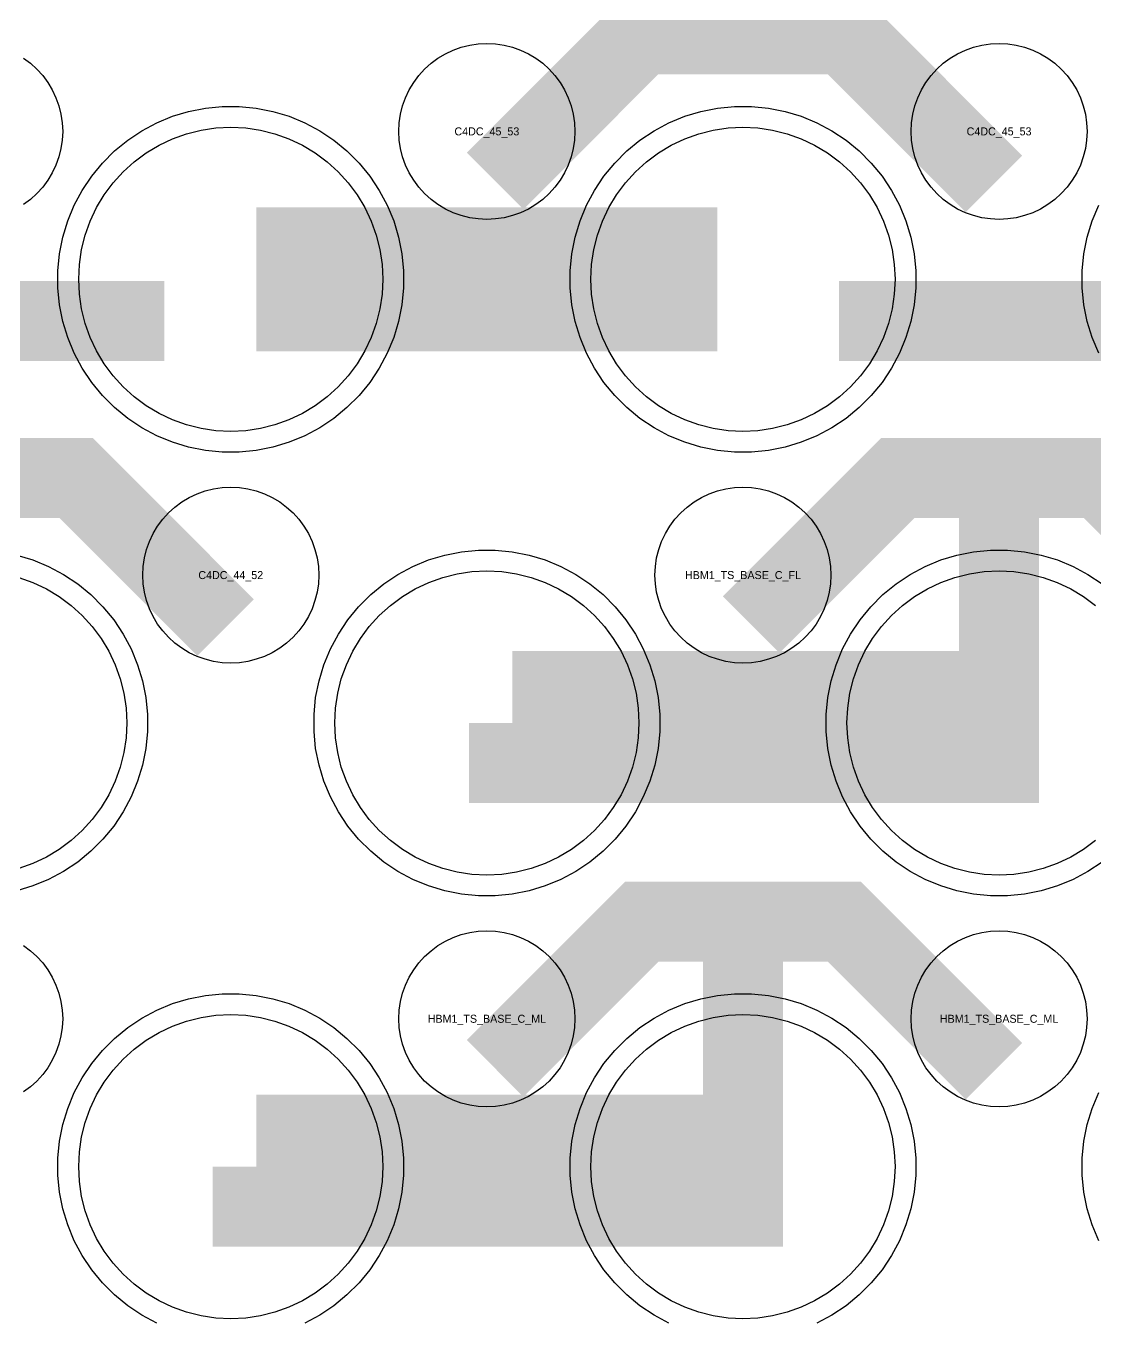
# Model space of a CAD drawing. Extents: x -11880 to 11880, y -14992 to 14992.
# Drawn here: x 4816 to 5150, y -8929.8 to -8525.1 of the extents above; entities that cross this region are included whole.
import ezdxf
from ezdxf.enums import TextEntityAlignment as Align

# ---------------------------------------------------------------- set-up
doc = ezdxf.new("R2010")
doc.units = 0
doc.header["$MEASUREMENT"] = 0
for name, color, linetype in [('GDS_775_DT_237', 138, 'CONTINUOUS'), ('RDL1_FS', 34, 'CONTINUOUS'), ('RDL_BS', 160, 'CONTINUOUS')]:
    doc.layers.add(name, color=color, linetype=linetype)

msp = doc.modelspace()

# ---------------------------------------------------------------- linework, layer by layer
at = {"layer": 'RDL1_FS'}
for points in [[(4880, -8651.689), (4875.343, -8651.46), (4870.732, -8650.776), (4866.209, -8649.644), (4861.819, -8648.072), (4857.605, -8646.08), (4853.605, -8643.682), (4849.86, -8640.904), (4846.406, -8637.774), (4843.276, -8634.32), (4840.498, -8630.575), (4838.1, -8626.575), (4836.108, -8622.361), (4834.536, -8617.971), (4833.404, -8613.448), (4832.72, -8608.837), (4832.491, -8604.18), (4832.72, -8599.523), (4833.404, -8594.912), (4834.536, -8590.389), (4836.108, -8585.999), (4838.1, -8581.785), (4840.498, -8577.785), (4843.276, -8574.04), (4846.406, -8570.586), (4849.86, -8567.456), (4853.605, -8564.678), (4857.605, -8562.28), (4861.819, -8560.288), (4866.209, -8558.716), (4870.732, -8557.584), (4875.343, -8556.9), (4880, -8556.671), (4884.657, -8556.9), (4889.268, -8557.584), (4893.791, -8558.716), (4898.181, -8560.288), (4902.395, -8562.28), (4906.395, -8564.678), (4910.14, -8567.456), (4913.594, -8570.586), (4916.724, -8574.04), (4919.502, -8577.785), (4921.9, -8581.785), (4923.892, -8585.999), (4925.464, -8590.389), (4926.596, -8594.912), (4927.28, -8599.523), (4927.509, -8604.18), (4927.28, -8608.837), (4926.596, -8613.448), (4925.464, -8617.971), (4923.892, -8622.361), (4921.9, -8626.575), (4919.502, -8630.575), (4916.724, -8634.32), (4913.594, -8637.774), (4910.14, -8640.904), (4906.395, -8643.682), (4902.395, -8646.08), (4898.181, -8648.072), (4893.791, -8649.644), (4889.268, -8650.776), (4884.657, -8651.46)], [(5040, -8651.689), (5035.343, -8651.46), (5030.732, -8650.776), (5026.209, -8649.644), (5021.819, -8648.072), (5017.605, -8646.08), (5013.605, -8643.682), (5009.86, -8640.904), (5006.406, -8637.774), (5003.276, -8634.32), (5000.498, -8630.575), (4998.1, -8626.575), (4996.108, -8622.361), (4994.536, -8617.971), (4993.404, -8613.448), (4992.72, -8608.837), (4992.491, -8604.18), (4992.72, -8599.523), (4993.404, -8594.912), (4994.536, -8590.389), (4996.108, -8585.999), (4998.1, -8581.785), (5000.498, -8577.785), (5003.276, -8574.04), (5006.406, -8570.586), (5009.86, -8567.456), (5013.605, -8564.678), (5017.605, -8562.28), (5021.819, -8560.288), (5026.209, -8558.716), (5030.732, -8557.584), (5035.343, -8556.9), (5040, -8556.671), (5044.657, -8556.9), (5049.268, -8557.584), (5053.791, -8558.716), (5058.181, -8560.288), (5062.395, -8562.28), (5066.395, -8564.678), (5070.14, -8567.456), (5073.594, -8570.586), (5076.724, -8574.04), (5079.502, -8577.785), (5081.9, -8581.785), (5083.892, -8585.999), (5085.464, -8590.389), (5086.596, -8594.912), (5087.28, -8599.523), (5087.509, -8604.18), (5087.28, -8608.837), (5086.596, -8613.448), (5085.464, -8617.971), (5083.892, -8622.361), (5081.9, -8626.575), (5079.502, -8630.575), (5076.724, -8634.32), (5073.594, -8637.774), (5070.14, -8640.904), (5066.395, -8643.682), (5062.395, -8646.08), (5058.181, -8648.072), (5053.791, -8649.644), (5049.268, -8650.776), (5044.657, -8651.46)], [(4960, -8790.254), (4955.343, -8790.025), (4950.732, -8789.341), (4946.209, -8788.209), (4941.819, -8786.637), (4937.605, -8784.645), (4933.605, -8782.247), (4929.86, -8779.469), (4926.406, -8776.339), (4923.276, -8772.885), (4920.498, -8769.14), (4918.1, -8765.14), (4916.108, -8760.926), (4914.536, -8756.536), (4913.404, -8752.013), (4912.72, -8747.402), (4912.491, -8742.745), (4912.72, -8738.088), (4913.404, -8733.477), (4914.536, -8728.954), (4916.108, -8724.564), (4918.1, -8720.35), (4920.498, -8716.35), (4923.276, -8712.605), (4926.406, -8709.151), (4929.86, -8706.021), (4933.605, -8703.243), (4937.605, -8700.845), (4941.819, -8698.853), (4946.209, -8697.281), (4950.732, -8696.149), (4955.343, -8695.465), (4960, -8695.236), (4964.657, -8695.465), (4969.268, -8696.149), (4973.791, -8697.281), (4978.181, -8698.853), (4982.395, -8700.845), (4986.395, -8703.243), (4990.14, -8706.021), (4993.594, -8709.151), (4996.724, -8712.605), (4999.502, -8716.35), (5001.9, -8720.35), (5003.892, -8724.564), (5005.464, -8728.954), (5006.596, -8733.477), (5007.28, -8738.088), (5007.509, -8742.745), (5007.28, -8747.402), (5006.596, -8752.013), (5005.464, -8756.536), (5003.892, -8760.926), (5001.9, -8765.14), (4999.502, -8769.14), (4996.724, -8772.885), (4993.594, -8776.339), (4990.14, -8779.469), (4986.395, -8782.247), (4982.395, -8784.645), (4978.181, -8786.637), (4973.791, -8788.209), (4969.268, -8789.341), (4964.657, -8790.025)], [(4880, -8928.819), (4875.343, -8928.59), (4870.732, -8927.906), (4866.209, -8926.774), (4861.819, -8925.202), (4857.605, -8923.21), (4853.605, -8920.812), (4849.86, -8918.034), (4846.406, -8914.904), (4843.276, -8911.45), (4840.498, -8907.705), (4838.1, -8903.705), (4836.108, -8899.491), (4834.536, -8895.101), (4833.404, -8890.578), (4832.72, -8885.967), (4832.491, -8881.31), (4832.72, -8876.653), (4833.404, -8872.042), (4834.536, -8867.519), (4836.108, -8863.129), (4838.1, -8858.915), (4840.498, -8854.915), (4843.276, -8851.17), (4846.406, -8847.716), (4849.86, -8844.586), (4853.605, -8841.808), (4857.605, -8839.41), (4861.819, -8837.418), (4866.209, -8835.846), (4870.732, -8834.714), (4875.343, -8834.03), (4880, -8833.801), (4884.657, -8834.03), (4889.268, -8834.714), (4893.791, -8835.846), (4898.181, -8837.418), (4902.395, -8839.41), (4906.395, -8841.808), (4910.14, -8844.586), (4913.594, -8847.716), (4916.724, -8851.17), (4919.502, -8854.915), (4921.9, -8858.915), (4923.892, -8863.129), (4925.464, -8867.519), (4926.596, -8872.042), (4927.28, -8876.653), (4927.509, -8881.31), (4927.28, -8885.967), (4926.596, -8890.578), (4925.464, -8895.101), (4923.892, -8899.491), (4921.9, -8903.705), (4919.502, -8907.705), (4916.724, -8911.45), (4913.594, -8914.904), (4910.14, -8918.034), (4906.395, -8920.812), (4902.395, -8923.21), (4898.181, -8925.202), (4893.791, -8926.774), (4889.268, -8927.906), (4884.657, -8928.59)], [(5040, -8928.819), (5035.343, -8928.59), (5030.732, -8927.906), (5026.209, -8926.774), (5021.819, -8925.202), (5017.605, -8923.21), (5013.605, -8920.812), (5009.86, -8918.034), (5006.406, -8914.904), (5003.276, -8911.45), (5000.498, -8907.705), (4998.1, -8903.705), (4996.108, -8899.491), (4994.536, -8895.101), (4993.404, -8890.578), (4992.72, -8885.967), (4992.491, -8881.31), (4992.72, -8876.653), (4993.404, -8872.042), (4994.536, -8867.519), (4996.108, -8863.129), (4998.1, -8858.915), (5000.498, -8854.915), (5003.276, -8851.17), (5006.406, -8847.716), (5009.86, -8844.586), (5013.605, -8841.808), (5017.605, -8839.41), (5021.819, -8837.418), (5026.209, -8835.846), (5030.732, -8834.714), (5035.343, -8834.03), (5040, -8833.801), (5044.657, -8834.03), (5049.268, -8834.714), (5053.791, -8835.846), (5058.181, -8837.418), (5062.395, -8839.41), (5066.395, -8841.808), (5070.14, -8844.586), (5073.594, -8847.716), (5076.724, -8851.17), (5079.502, -8854.915), (5081.9, -8858.915), (5083.892, -8863.129), (5085.464, -8867.519), (5086.596, -8872.042), (5087.28, -8876.653), (5087.509, -8881.31), (5087.28, -8885.967), (5086.596, -8890.578), (5085.464, -8895.101), (5083.892, -8899.491), (5081.9, -8903.705), (5079.502, -8907.705), (5076.724, -8911.45), (5073.594, -8914.904), (5070.14, -8918.034), (5066.395, -8920.812), (5062.395, -8923.21), (5058.181, -8925.202), (5053.791, -8926.774), (5049.268, -8927.906), (5044.657, -8928.59)]]:
    msp.add_lwpolyline(points, close=True, dxfattribs=at)
for points in [[(4888.002, -8604.18, 45, 45, 0), (4960.002, -8604.18, 45, 45, 0)], [(4960.002, -8604.18, 45, 45, 0), (5032.002, -8604.18, 45, 45, 0)], [(4968.002, -8742.745, 45, 45, 0), (5040.002, -8742.745, 45, 45, 0)], [(5040.002, -8742.745, 45, 45, 0), (5112.002, -8742.745, 45, 45, 0)], [(4888.002, -8881.31, 45, 45, 0), (4960.002, -8881.31, 45, 45, 0)], [(4960.002, -8881.31, 45, 45, 0), (5032.002, -8881.31, 45, 45, 0)]]:
    msp.add_lwpolyline(points, format="xyseb", dxfattribs=at)
for points in [[(4813.791, -8697.281), (4818.181, -8698.853), (4822.395, -8700.845), (4826.395, -8703.243), (4830.14, -8706.021), (4833.594, -8709.151), (4836.724, -8712.605), (4839.502, -8716.35), (4841.9, -8720.35), (4843.892, -8724.564), (4845.464, -8728.954), (4846.596, -8733.477), (4847.28, -8738.088), (4847.509, -8742.745), (4847.28, -8747.402), (4846.596, -8752.013), (4845.464, -8756.536), (4843.892, -8760.926), (4841.9, -8765.14), (4839.502, -8769.14), (4836.724, -8772.885), (4833.594, -8776.339), (4830.14, -8779.469), (4826.395, -8782.247), (4822.395, -8784.645), (4818.181, -8786.637), (4813.791, -8788.209)], [(5150.14, -8779.469), (5146.395, -8782.247), (5142.395, -8784.645), (5138.181, -8786.637), (5133.791, -8788.209), (5129.268, -8789.341), (5124.657, -8790.025), (5120, -8790.254), (5115.343, -8790.025), (5110.732, -8789.341), (5106.209, -8788.209), (5101.819, -8786.637), (5097.605, -8784.645), (5093.605, -8782.247), (5089.86, -8779.469), (5086.406, -8776.339), (5083.276, -8772.885), (5080.498, -8769.14), (5078.1, -8765.14), (5076.108, -8760.926), (5074.536, -8756.536), (5073.404, -8752.013), (5072.72, -8747.402), (5072.491, -8742.745), (5072.72, -8738.088), (5073.404, -8733.477), (5074.536, -8728.954), (5076.108, -8724.564), (5078.1, -8720.35), (5080.498, -8716.35), (5083.276, -8712.605), (5086.406, -8709.151), (5089.86, -8706.021), (5093.605, -8703.243), (5097.605, -8700.845), (5101.819, -8698.853), (5106.209, -8697.281), (5110.732, -8696.149), (5115.343, -8695.465), (5120, -8695.236), (5124.657, -8695.465), (5129.268, -8696.149), (5133.791, -8697.281), (5138.181, -8698.853), (5142.395, -8700.845), (5146.395, -8703.243), (5150.14, -8706.021)]]:
    msp.add_lwpolyline(points, dxfattribs=at)
at = {"layer": 'RDL_BS'}
for points in [[(4962.562, -8573.494, 25, 25, 0), (5008.377, -8527.679, 25, 25, 0), (5041.93, -8527.679, 25, 25, 0)], [(5118.401, -8574.393, 25, 25, 0), (5071.687, -8527.679, 25, 25, 0), (5041.929, -8527.679, 25, 25, 0)], [(4750.016, -8617.193, 25, 25, 0), (4859.281, -8617.193, 25, 25, 0)], [(5070.016, -8617.193, 25, 25, 0), (5179.281, -8617.193, 25, 25, 0)], [(5120, -8767.745, 25, 25, 0), (5120, -8653.744, 25, 25, 0)], [(4878.401, -8712.958, 25, 25, 0), (4831.687, -8666.244, 25, 25, 0), (4801.929, -8666.244, 25, 25, 0)], [(5042.562, -8712.059, 25, 25, 0), (5088.377, -8666.244, 25, 25, 0), (5121.93, -8666.244, 25, 25, 0)], [(5198.401, -8712.958, 25, 25, 0), (5151.687, -8666.244, 25, 25, 0), (5121.929, -8666.244, 25, 25, 0)], [(4954.397, -8755.245, 25, 25, 0), (5132.5, -8755.245, 25, 25, 0)], [(5040, -8906.31, 25, 25, 0), (5040, -8792.309, 25, 25, 0)], [(4962.562, -8850.624, 25, 25, 0), (5008.377, -8804.809, 25, 25, 0), (5041.93, -8804.809, 25, 25, 0)], [(5118.401, -8851.523, 25, 25, 0), (5071.687, -8804.809, 25, 25, 0), (5041.929, -8804.809, 25, 25, 0)], [(4874.397, -8893.81, 25, 25, 0), (5052.5, -8893.81, 25, 25, 0)]]:
    msp.add_lwpolyline(points, format="xyseb", dxfattribs=at)
for points in [[(4960, -8585.486), (4957.307, -8585.354), (4954.635, -8584.958), (4952.016, -8584.301), (4949.481, -8583.394), (4947.044, -8582.242), (4944.72, -8580.849), (4942.557, -8579.246), (4940.558, -8577.434), (4938.746, -8575.435), (4937.143, -8573.272), (4935.75, -8570.948), (4934.598, -8568.511), (4933.691, -8565.976), (4933.034, -8563.357), (4932.638, -8560.685), (4932.506, -8557.992), (4932.638, -8555.299), (4933.034, -8552.627), (4933.691, -8550.008), (4934.598, -8547.473), (4935.75, -8545.036), (4937.143, -8542.712), (4938.746, -8540.549), (4940.558, -8538.55), (4942.557, -8536.738), (4944.72, -8535.135), (4947.044, -8533.742), (4949.481, -8532.59), (4952.016, -8531.683), (4954.635, -8531.026), (4957.307, -8530.63), (4960, -8530.498), (4962.693, -8530.63), (4965.365, -8531.026), (4967.984, -8531.683), (4970.519, -8532.59), (4972.956, -8533.742), (4975.28, -8535.135), (4977.443, -8536.738), (4979.442, -8538.55), (4981.254, -8540.549), (4982.857, -8542.712), (4984.25, -8545.036), (4985.402, -8547.473), (4986.309, -8550.008), (4986.966, -8552.627), (4987.362, -8555.299), (4987.494, -8557.992), (4987.362, -8560.685), (4986.966, -8563.357), (4986.309, -8565.976), (4985.402, -8568.511), (4984.25, -8570.948), (4982.857, -8573.272), (4981.254, -8575.435), (4979.442, -8577.434), (4977.443, -8579.246), (4975.28, -8580.849), (4972.956, -8582.242), (4970.519, -8583.394), (4967.984, -8584.301), (4965.365, -8584.958), (4962.693, -8585.354)], [(5120, -8585.486), (5117.307, -8585.354), (5114.635, -8584.958), (5112.016, -8584.301), (5109.481, -8583.394), (5107.044, -8582.242), (5104.72, -8580.849), (5102.557, -8579.246), (5100.558, -8577.434), (5098.746, -8575.435), (5097.143, -8573.272), (5095.75, -8570.948), (5094.598, -8568.511), (5093.691, -8565.976), (5093.034, -8563.357), (5092.638, -8560.685), (5092.506, -8557.992), (5092.638, -8555.299), (5093.034, -8552.627), (5093.691, -8550.008), (5094.598, -8547.473), (5095.75, -8545.036), (5097.143, -8542.712), (5098.746, -8540.549), (5100.558, -8538.55), (5102.557, -8536.738), (5104.72, -8535.135), (5107.044, -8533.742), (5109.481, -8532.59), (5112.016, -8531.683), (5114.635, -8531.026), (5117.307, -8530.63), (5120, -8530.498), (5122.693, -8530.63), (5125.365, -8531.026), (5127.984, -8531.683), (5130.519, -8532.59), (5132.956, -8533.742), (5135.28, -8535.135), (5137.443, -8536.738), (5139.442, -8538.55), (5141.254, -8540.549), (5142.857, -8542.712), (5144.25, -8545.036), (5145.402, -8547.473), (5146.309, -8550.008), (5146.966, -8552.627), (5147.362, -8555.299), (5147.494, -8557.992), (5147.362, -8560.685), (5146.966, -8563.357), (5146.309, -8565.976), (5145.402, -8568.511), (5144.25, -8570.948), (5142.857, -8573.272), (5141.254, -8575.435), (5139.442, -8577.434), (5137.443, -8579.246), (5135.28, -8580.849), (5132.956, -8582.242), (5130.519, -8583.394), (5127.984, -8584.301), (5125.365, -8584.958), (5122.693, -8585.354)], [(4877.356, -8658.18), (4872.062, -8657.663), (4866.835, -8656.617), (4861.795, -8655.086), (4856.885, -8653.055), (4852.223, -8650.563), (4847.809, -8647.616), (4843.708, -8644.254), (4839.926, -8640.472), (4836.564, -8636.371), (4833.617, -8631.957), (4831.125, -8627.295), (4829.094, -8622.385), (4827.563, -8617.345), (4826.517, -8612.118), (4826, -8606.824), (4826, -8601.536), (4826.517, -8596.242), (4827.563, -8591.015), (4829.094, -8585.975), (4831.125, -8581.065), (4833.617, -8576.403), (4836.564, -8571.989), (4839.926, -8567.888), (4843.708, -8564.106), (4847.809, -8560.744), (4852.223, -8557.797), (4856.885, -8555.305), (4861.795, -8553.274), (4866.835, -8551.743), (4872.062, -8550.697), (4877.356, -8550.18), (4882.644, -8550.18), (4887.938, -8550.697), (4893.165, -8551.743), (4898.205, -8553.274), (4903.115, -8555.305), (4907.777, -8557.797), (4912.191, -8560.744), (4916.292, -8564.106), (4920.074, -8567.888), (4923.436, -8571.989), (4926.383, -8576.403), (4928.875, -8581.065), (4930.906, -8585.975), (4932.437, -8591.015), (4933.483, -8596.242), (4934, -8601.536), (4934, -8606.824), (4933.483, -8612.118), (4932.437, -8617.345), (4930.906, -8622.385), (4928.875, -8627.295), (4926.383, -8631.957), (4923.436, -8636.371), (4920.074, -8640.472), (4916.292, -8644.254), (4912.191, -8647.616), (4907.777, -8650.563), (4903.115, -8653.055), (4898.205, -8655.086), (4893.165, -8656.617), (4887.938, -8657.663), (4882.644, -8658.18)], [(5037.356, -8658.18), (5032.062, -8657.663), (5026.835, -8656.617), (5021.795, -8655.086), (5016.885, -8653.055), (5012.223, -8650.563), (5007.809, -8647.616), (5003.708, -8644.254), (4999.926, -8640.472), (4996.564, -8636.371), (4993.617, -8631.957), (4991.125, -8627.295), (4989.094, -8622.385), (4987.563, -8617.345), (4986.517, -8612.118), (4986, -8606.824), (4986, -8601.536), (4986.517, -8596.242), (4987.563, -8591.015), (4989.094, -8585.975), (4991.125, -8581.065), (4993.617, -8576.403), (4996.564, -8571.989), (4999.926, -8567.888), (5003.708, -8564.106), (5007.809, -8560.744), (5012.223, -8557.797), (5016.885, -8555.305), (5021.795, -8553.274), (5026.835, -8551.743), (5032.062, -8550.697), (5037.356, -8550.18), (5042.644, -8550.18), (5047.938, -8550.697), (5053.165, -8551.743), (5058.205, -8553.274), (5063.115, -8555.305), (5067.777, -8557.797), (5072.191, -8560.744), (5076.292, -8564.106), (5080.074, -8567.888), (5083.436, -8571.989), (5086.383, -8576.403), (5088.875, -8581.065), (5090.906, -8585.975), (5092.437, -8591.015), (5093.483, -8596.242), (5094, -8601.536), (5094, -8606.824), (5093.483, -8612.118), (5092.437, -8617.345), (5090.906, -8622.385), (5088.875, -8627.295), (5086.383, -8631.957), (5083.436, -8636.371), (5080.074, -8640.472), (5076.292, -8644.254), (5072.191, -8647.616), (5067.777, -8650.563), (5063.115, -8653.055), (5058.205, -8655.086), (5053.165, -8656.617), (5047.938, -8657.663), (5042.644, -8658.18)], [(4880, -8724.051), (4877.307, -8723.919), (4874.635, -8723.523), (4872.016, -8722.866), (4869.481, -8721.959), (4867.044, -8720.807), (4864.72, -8719.414), (4862.557, -8717.811), (4860.558, -8715.999), (4858.746, -8714), (4857.143, -8711.837), (4855.75, -8709.513), (4854.598, -8707.076), (4853.691, -8704.541), (4853.034, -8701.922), (4852.638, -8699.25), (4852.506, -8696.557), (4852.638, -8693.864), (4853.034, -8691.192), (4853.691, -8688.573), (4854.598, -8686.038), (4855.75, -8683.601), (4857.143, -8681.277), (4858.746, -8679.114), (4860.558, -8677.115), (4862.557, -8675.303), (4864.72, -8673.7), (4867.044, -8672.307), (4869.481, -8671.155), (4872.016, -8670.248), (4874.635, -8669.591), (4877.307, -8669.195), (4880, -8669.063), (4882.693, -8669.195), (4885.365, -8669.591), (4887.984, -8670.248), (4890.519, -8671.155), (4892.956, -8672.307), (4895.28, -8673.7), (4897.443, -8675.303), (4899.442, -8677.115), (4901.254, -8679.114), (4902.857, -8681.277), (4904.25, -8683.601), (4905.402, -8686.038), (4906.309, -8688.573), (4906.966, -8691.192), (4907.362, -8693.864), (4907.494, -8696.557), (4907.362, -8699.25), (4906.966, -8701.922), (4906.309, -8704.541), (4905.402, -8707.076), (4904.25, -8709.513), (4902.857, -8711.837), (4901.254, -8714), (4899.442, -8715.999), (4897.443, -8717.811), (4895.28, -8719.414), (4892.956, -8720.807), (4890.519, -8721.959), (4887.984, -8722.866), (4885.365, -8723.523), (4882.693, -8723.919)], [(5040, -8724.051), (5037.307, -8723.919), (5034.635, -8723.523), (5032.016, -8722.866), (5029.481, -8721.959), (5027.044, -8720.807), (5024.72, -8719.414), (5022.557, -8717.811), (5020.558, -8715.999), (5018.746, -8714), (5017.143, -8711.837), (5015.75, -8709.513), (5014.598, -8707.076), (5013.691, -8704.541), (5013.034, -8701.922), (5012.638, -8699.25), (5012.506, -8696.557), (5012.638, -8693.864), (5013.034, -8691.192), (5013.691, -8688.573), (5014.598, -8686.038), (5015.75, -8683.601), (5017.143, -8681.277), (5018.746, -8679.114), (5020.558, -8677.115), (5022.557, -8675.303), (5024.72, -8673.7), (5027.044, -8672.307), (5029.481, -8671.155), (5032.016, -8670.248), (5034.635, -8669.591), (5037.307, -8669.195), (5040, -8669.063), (5042.693, -8669.195), (5045.365, -8669.591), (5047.984, -8670.248), (5050.519, -8671.155), (5052.956, -8672.307), (5055.28, -8673.7), (5057.443, -8675.303), (5059.442, -8677.115), (5061.254, -8679.114), (5062.857, -8681.277), (5064.25, -8683.601), (5065.402, -8686.038), (5066.309, -8688.573), (5066.966, -8691.192), (5067.362, -8693.864), (5067.494, -8696.557), (5067.362, -8699.25), (5066.966, -8701.922), (5066.309, -8704.541), (5065.402, -8707.076), (5064.25, -8709.513), (5062.857, -8711.837), (5061.254, -8714), (5059.442, -8715.999), (5057.443, -8717.811), (5055.28, -8719.414), (5052.956, -8720.807), (5050.519, -8721.959), (5047.984, -8722.866), (5045.365, -8723.523), (5042.693, -8723.919)], [(4957.356, -8796.745), (4952.062, -8796.228), (4946.835, -8795.182), (4941.795, -8793.651), (4936.885, -8791.62), (4932.223, -8789.128), (4927.809, -8786.181), (4923.708, -8782.819), (4919.926, -8779.037), (4916.564, -8774.936), (4913.617, -8770.522), (4911.125, -8765.86), (4909.094, -8760.95), (4907.563, -8755.91), (4906.517, -8750.683), (4906, -8745.389), (4906, -8740.101), (4906.517, -8734.807), (4907.563, -8729.58), (4909.094, -8724.54), (4911.125, -8719.63), (4913.617, -8714.968), (4916.564, -8710.554), (4919.926, -8706.453), (4923.708, -8702.671), (4927.809, -8699.309), (4932.223, -8696.362), (4936.885, -8693.87), (4941.795, -8691.839), (4946.835, -8690.308), (4952.062, -8689.262), (4957.356, -8688.745), (4962.644, -8688.745), (4967.938, -8689.262), (4973.165, -8690.308), (4978.205, -8691.839), (4983.115, -8693.87), (4987.777, -8696.362), (4992.191, -8699.309), (4996.292, -8702.671), (5000.074, -8706.453), (5003.436, -8710.554), (5006.383, -8714.968), (5008.875, -8719.63), (5010.906, -8724.54), (5012.437, -8729.58), (5013.483, -8734.807), (5014, -8740.101), (5014, -8745.389), (5013.483, -8750.683), (5012.437, -8755.91), (5010.906, -8760.95), (5008.875, -8765.86), (5006.383, -8770.522), (5003.436, -8774.936), (5000.074, -8779.037), (4996.292, -8782.819), (4992.191, -8786.181), (4987.777, -8789.128), (4983.115, -8791.62), (4978.205, -8793.651), (4973.165, -8795.182), (4967.938, -8796.228), (4962.644, -8796.745)], [(4960, -8862.616), (4957.307, -8862.484), (4954.635, -8862.088), (4952.016, -8861.431), (4949.481, -8860.524), (4947.044, -8859.372), (4944.72, -8857.979), (4942.557, -8856.376), (4940.558, -8854.564), (4938.746, -8852.565), (4937.143, -8850.402), (4935.75, -8848.078), (4934.598, -8845.641), (4933.691, -8843.106), (4933.034, -8840.487), (4932.638, -8837.815), (4932.506, -8835.122), (4932.638, -8832.429), (4933.034, -8829.757), (4933.691, -8827.138), (4934.598, -8824.603), (4935.75, -8822.166), (4937.143, -8819.842), (4938.746, -8817.679), (4940.558, -8815.68), (4942.557, -8813.868), (4944.72, -8812.265), (4947.044, -8810.872), (4949.481, -8809.72), (4952.016, -8808.813), (4954.635, -8808.156), (4957.307, -8807.76), (4960, -8807.628), (4962.693, -8807.76), (4965.365, -8808.156), (4967.984, -8808.813), (4970.519, -8809.72), (4972.956, -8810.872), (4975.28, -8812.265), (4977.443, -8813.868), (4979.442, -8815.68), (4981.254, -8817.679), (4982.857, -8819.842), (4984.25, -8822.166), (4985.402, -8824.603), (4986.309, -8827.138), (4986.966, -8829.757), (4987.362, -8832.429), (4987.494, -8835.122), (4987.362, -8837.815), (4986.966, -8840.487), (4986.309, -8843.106), (4985.402, -8845.641), (4984.25, -8848.078), (4982.857, -8850.402), (4981.254, -8852.565), (4979.442, -8854.564), (4977.443, -8856.376), (4975.28, -8857.979), (4972.956, -8859.372), (4970.519, -8860.524), (4967.984, -8861.431), (4965.365, -8862.088), (4962.693, -8862.484)], [(5120, -8862.616), (5117.307, -8862.484), (5114.635, -8862.088), (5112.016, -8861.431), (5109.481, -8860.524), (5107.044, -8859.372), (5104.72, -8857.979), (5102.557, -8856.376), (5100.558, -8854.564), (5098.746, -8852.565), (5097.143, -8850.402), (5095.75, -8848.078), (5094.598, -8845.641), (5093.691, -8843.106), (5093.034, -8840.487), (5092.638, -8837.815), (5092.506, -8835.122), (5092.638, -8832.429), (5093.034, -8829.757), (5093.691, -8827.138), (5094.598, -8824.603), (5095.75, -8822.166), (5097.143, -8819.842), (5098.746, -8817.679), (5100.558, -8815.68), (5102.557, -8813.868), (5104.72, -8812.265), (5107.044, -8810.872), (5109.481, -8809.72), (5112.016, -8808.813), (5114.635, -8808.156), (5117.307, -8807.76), (5120, -8807.628), (5122.693, -8807.76), (5125.365, -8808.156), (5127.984, -8808.813), (5130.519, -8809.72), (5132.956, -8810.872), (5135.28, -8812.265), (5137.443, -8813.868), (5139.442, -8815.68), (5141.254, -8817.679), (5142.857, -8819.842), (5144.25, -8822.166), (5145.402, -8824.603), (5146.309, -8827.138), (5146.966, -8829.757), (5147.362, -8832.429), (5147.494, -8835.122), (5147.362, -8837.815), (5146.966, -8840.487), (5146.309, -8843.106), (5145.402, -8845.641), (5144.25, -8848.078), (5142.857, -8850.402), (5141.254, -8852.565), (5139.442, -8854.564), (5137.443, -8856.376), (5135.28, -8857.979), (5132.956, -8859.372), (5130.519, -8860.524), (5127.984, -8861.431), (5125.365, -8862.088), (5122.693, -8862.484)]]:
    msp.add_lwpolyline(points, close=True, dxfattribs=at)
for points in [[(4815.28, -8535.135), (4817.443, -8536.738), (4819.442, -8538.55), (4821.254, -8540.549), (4822.857, -8542.712), (4824.25, -8545.036), (4825.402, -8547.473), (4826.309, -8550.008), (4826.966, -8552.627), (4827.362, -8555.299), (4827.494, -8557.992), (4827.362, -8560.685), (4826.966, -8563.357), (4826.309, -8565.976), (4825.402, -8568.511), (4824.25, -8570.948), (4822.857, -8573.272), (4821.254, -8575.435), (4819.442, -8577.434), (4817.443, -8579.246), (4815.28, -8580.849)], [(5151.125, -8627.295), (5149.094, -8622.385), (5147.563, -8617.345), (5146.517, -8612.118), (5146, -8606.824), (5146, -8601.536), (5146.517, -8596.242), (5147.563, -8591.015), (5149.094, -8585.975), (5151.125, -8581.065)], [(4813.165, -8690.308), (4818.205, -8691.839), (4823.115, -8693.87), (4827.777, -8696.362), (4832.191, -8699.309), (4836.292, -8702.671), (4840.074, -8706.453), (4843.436, -8710.554), (4846.383, -8714.968), (4848.875, -8719.63), (4850.906, -8724.54), (4852.437, -8729.58), (4853.483, -8734.807), (4854, -8740.101), (4854, -8745.389), (4853.483, -8750.683), (4852.437, -8755.91), (4850.906, -8760.95), (4848.875, -8765.86), (4846.383, -8770.522), (4843.436, -8774.936), (4840.074, -8779.037), (4836.292, -8782.819), (4832.191, -8786.181), (4827.777, -8789.128), (4823.115, -8791.62), (4818.205, -8793.651), (4813.165, -8795.182)], [(5152.191, -8786.181), (5147.777, -8789.128), (5143.115, -8791.62), (5138.205, -8793.651), (5133.165, -8795.182), (5127.938, -8796.228), (5122.644, -8796.745), (5117.356, -8796.745), (5112.062, -8796.228), (5106.835, -8795.182), (5101.795, -8793.651), (5096.885, -8791.62), (5092.223, -8789.128), (5087.809, -8786.181), (5083.708, -8782.819), (5079.926, -8779.037), (5076.564, -8774.936), (5073.617, -8770.522), (5071.125, -8765.86), (5069.094, -8760.95), (5067.563, -8755.91), (5066.517, -8750.683), (5066, -8745.389), (5066, -8740.101), (5066.517, -8734.807), (5067.563, -8729.58), (5069.094, -8724.54), (5071.125, -8719.63), (5073.617, -8714.968), (5076.564, -8710.554), (5079.926, -8706.453), (5083.708, -8702.671), (5087.809, -8699.309), (5092.223, -8696.362), (5096.885, -8693.87), (5101.795, -8691.839), (5106.835, -8690.308), (5112.062, -8689.262), (5117.356, -8688.745), (5122.644, -8688.745), (5127.938, -8689.262), (5133.165, -8690.308), (5138.205, -8691.839), (5143.115, -8693.87), (5147.777, -8696.362), (5152.191, -8699.309)], [(4815.28, -8812.265), (4817.443, -8813.868), (4819.442, -8815.68), (4821.254, -8817.679), (4822.857, -8819.842), (4824.25, -8822.166), (4825.402, -8824.603), (4826.309, -8827.138), (4826.966, -8829.757), (4827.362, -8832.429), (4827.494, -8835.122), (4827.362, -8837.815), (4826.966, -8840.487), (4826.309, -8843.106), (4825.402, -8845.641), (4824.25, -8848.078), (4822.857, -8850.402), (4821.254, -8852.565), (4819.442, -8854.564), (4817.443, -8856.376), (4815.28, -8857.979)], [(4856.885, -8930.185), (4852.223, -8927.693), (4847.809, -8924.746), (4843.708, -8921.384), (4839.926, -8917.602), (4836.564, -8913.501), (4833.617, -8909.087), (4831.125, -8904.425), (4829.094, -8899.515), (4827.563, -8894.475), (4826.517, -8889.248), (4826, -8883.954), (4826, -8878.666), (4826.517, -8873.372), (4827.563, -8868.145), (4829.094, -8863.105), (4831.125, -8858.195), (4833.617, -8853.533), (4836.564, -8849.119), (4839.926, -8845.018), (4843.708, -8841.236), (4847.809, -8837.874), (4852.223, -8834.927), (4856.885, -8832.435), (4861.795, -8830.404), (4866.835, -8828.873), (4872.062, -8827.827), (4877.356, -8827.31), (4882.644, -8827.31), (4887.938, -8827.827), (4893.165, -8828.873), (4898.205, -8830.404), (4903.115, -8832.435), (4907.777, -8834.927), (4912.191, -8837.874), (4916.292, -8841.236), (4920.074, -8845.018), (4923.436, -8849.119), (4926.383, -8853.533), (4928.875, -8858.195), (4930.906, -8863.105), (4932.437, -8868.145), (4933.483, -8873.372), (4934, -8878.666), (4934, -8883.954), (4933.483, -8889.248), (4932.437, -8894.475), (4930.906, -8899.515), (4928.875, -8904.425), (4926.383, -8909.087), (4923.436, -8913.501), (4920.074, -8917.602), (4916.292, -8921.384), (4912.191, -8924.746), (4907.777, -8927.693), (4903.115, -8930.185)], [(5016.885, -8930.185), (5012.223, -8927.693), (5007.809, -8924.746), (5003.708, -8921.384), (4999.926, -8917.602), (4996.564, -8913.501), (4993.617, -8909.087), (4991.125, -8904.425), (4989.094, -8899.515), (4987.563, -8894.475), (4986.517, -8889.248), (4986, -8883.954), (4986, -8878.666), (4986.517, -8873.372), (4987.563, -8868.145), (4989.094, -8863.105), (4991.125, -8858.195), (4993.617, -8853.533), (4996.564, -8849.119), (4999.926, -8845.018), (5003.708, -8841.236), (5007.809, -8837.874), (5012.223, -8834.927), (5016.885, -8832.435), (5021.795, -8830.404), (5026.835, -8828.873), (5032.062, -8827.827), (5037.356, -8827.31), (5042.644, -8827.31), (5047.938, -8827.827), (5053.165, -8828.873), (5058.205, -8830.404), (5063.115, -8832.435), (5067.777, -8834.927), (5072.191, -8837.874), (5076.292, -8841.236), (5080.074, -8845.018), (5083.436, -8849.119), (5086.383, -8853.533), (5088.875, -8858.195), (5090.906, -8863.105), (5092.437, -8868.145), (5093.483, -8873.372), (5094, -8878.666), (5094, -8883.954), (5093.483, -8889.248), (5092.437, -8894.475), (5090.906, -8899.515), (5088.875, -8904.425), (5086.383, -8909.087), (5083.436, -8913.501), (5080.074, -8917.602), (5076.292, -8921.384), (5072.191, -8924.746), (5067.777, -8927.693), (5063.115, -8930.185)], [(5151.125, -8904.425), (5149.094, -8899.515), (5147.563, -8894.475), (5146.517, -8889.248), (5146, -8883.954), (5146, -8878.666), (5146.517, -8873.372), (5147.563, -8868.145), (5149.094, -8863.105), (5151.125, -8858.195)]]:
    msp.add_lwpolyline(points, dxfattribs=at)

# ---------------------------------------------------------------- texts
at = {"layer": 'GDS_775_DT_237'}
for s, p in [('C4DC_45_53', (4960, -8557.992)), ('C4DC_45_53', (4960, -8557.992)), ('C4DC_45_53', (5120, -8557.992)), ('C4DC_45_53', (5120, -8557.992)), ('C4DC_44_52', (4880, -8696.557)), ('C4DC_44_52', (4880, -8696.557)), ('HBM1_TS_BASE_C_FL', (5040, -8696.557)), ('HBM1_TS_BASE_C_FL', (5040, -8696.557)), ('HBM1_TS_BASE_C_ML', (4960, -8835.122)), ('HBM1_TS_BASE_C_ML', (4960, -8835.122)), ('HBM1_TS_BASE_C_ML', (5120, -8835.122)), ('HBM1_TS_BASE_C_ML', (5120, -8835.122))]:
    msp.add_text(s, height=2.5, dxfattribs=at).set_placement(p, align=Align.MIDDLE_CENTER)

doc.saveas('drawing.dxf')
